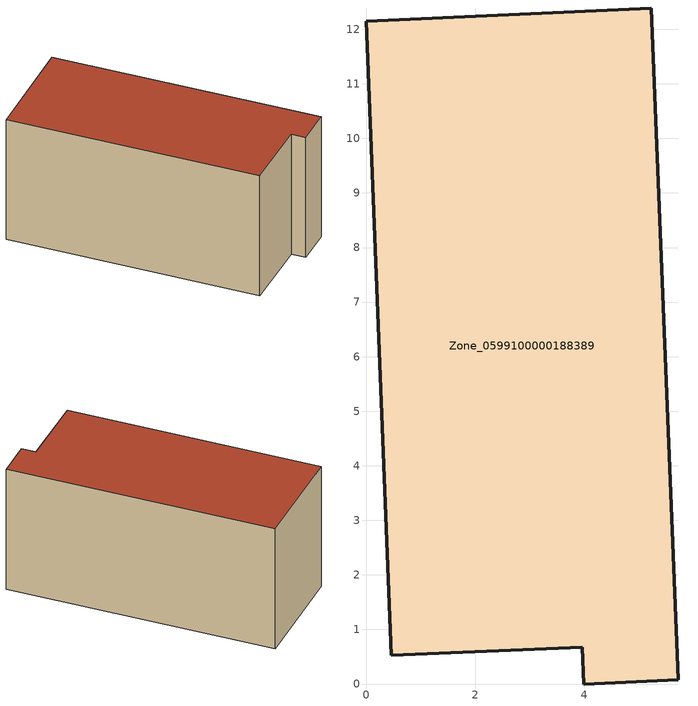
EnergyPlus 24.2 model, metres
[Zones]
Zone_0599100000188389
 floor ground (C_G): 0,12.15 5.22,12.39 5.72,0.07 3.99,0 3.96,0.67 0.46,0.53 z0
 wall outside (C_F): 5.22,12.39 0,12.15 0.46,0.53 3.96,0.67 3.99,0 5.72,0.07 5.22,12.39 z0:6.05
 roof outside (C_R): 5.72,0.07 5.22,12.39 0,12.15 0.46,0.53 3.96,0.67 3.99,0 z6.05
[BUILDING]
Pand.0599100000188389: North Axis=0; Terrain=City; Loads Convergence Tolerance Value=0.04; Temperature Convergence Tolerance Value=0.4; Solar Distribution=FullExterior; Maximum Number of Warmup Days=25; Minimum Number of Warmup Days=1
[Site:Location]
Rotterdam.The.Hague.AP_ZH_NLD Design_Conditions: Latitude=51.96; Longitude=4.45; Time Zone=1; Elevation=-4.5
[SITE:GROUNDTEMPERATURE:BUILDINGSURFACE]
18, 18, 18, 18, 18, 18, 18, 18, 18, 18, 18, 18
[MATERIAL] Thermal Absorptance=0.9; Solar Absorptance=0.7; Visible Absorptance=0.7
Name | Roughness | Thickness | Conductivity | Density | Specific Heat
G.TI.1946 | MediumSmooth | 0.15 | 1 | 540 | 1210
F.TI.1946 | Rough | 0.3 | 0.857143 | 1920 | 840
R.TI.1946 | MediumRough | 0.2 | 0.1 | 1500 | 1000
[CONSTRUCTION]
C_G: G.TI.1946
C_F: F.TI.1946
C_R: R.TI.1946
[ZONE]
Zone_0599100000188389: Type=1; Multiplier=1; Ceiling Height=Autocalculate; Volume=Autocalculate; Floor Area=autocalculate; Part of Total Floor Area=Yes
[ZONEINFILTRATION:DESIGNFLOWRATE]
Infil_Zone_0599100000188389: Zone or ZoneList or Space or SpaceList=Zone_0599100000188389; Schedule=AlwaysOn; Design Flow Rate Calculation Method=Flow/Area; Flow Rate per Floor Area=0.003; Constant Term Coefficient=1; Temperature Term Coefficient=0; Velocity Term Coefficient=0; Velocity Squared Term Coefficient=0
[HVACTEMPLATE:ZONE:IDEALLOADSAIRSYSTEM]
Zone_0599100000188389: Maximum Heating Supply Air Temperature=50; Minimum Cooling Supply Air Temperature=13; Maximum Heating Supply Air Humidity Ratio=0.0156; Minimum Cooling Supply Air Humidity Ratio=0.0077; Heating Limit=NoLimit; Cooling Limit=NoLimit; Dehumidification Control Type=ConstantSensibleHeatRatio; Cooling Sensible Heat Ratio=0.7; Dehumidification Setpoint=60; Humidification Control Type=None; Humidification Setpoint=30; Outdoor Air Method=None; Outdoor Air Flow Rate per Person=0.00944; Outdoor Air Flow Rate per Zone Floor Area=0; Outdoor Air Flow Rate per Zone=0; Demand Controlled Ventilation Type=None; Outdoor Air Economizer Type=NoEconomizer; Heat Recovery Type=None; Sensible Heat Recovery Effectiveness=0.7; Latent Heat Recovery Effectiveness=0.65
[ZONECONTROL:THERMOSTAT]
ThermostatControl_Zone_0599100000188389: Zone or ZoneList=Zone_0599100000188389; Control Type Schedule=DualSetpointControlType; Control 1=Thermostat_Zone_0599100000188389; Temperature Difference Between Cutout And Setpoint=0
[THERMOSTATSETPOINT:DUALSETPOINT]
Thermostat_Zone_0599100000188389: Heating Setpoint Temperature Schedule=HeatingSetpoint_Zone_0599100000188389; Cooling Setpoint Temperature Schedule=CoolingSetpoint_Zone_0599100000188389
[SCHEDULE:COMPACT]
HeatingSetpoint_Zone_0599100000188389: Through: 12/31, For: AllDays, Until: 24:00, 21
CoolingSetpoint_Zone_0599100000188389: Through: 12/31, For: AllDays, Until: 24:00, 24
DualSetpointControlType: Through: 12/31, For: AllDays, Until: 24:00, 4
AlwaysOn: Through: 12/31, For: AllDays, Until: 24:00, 1
